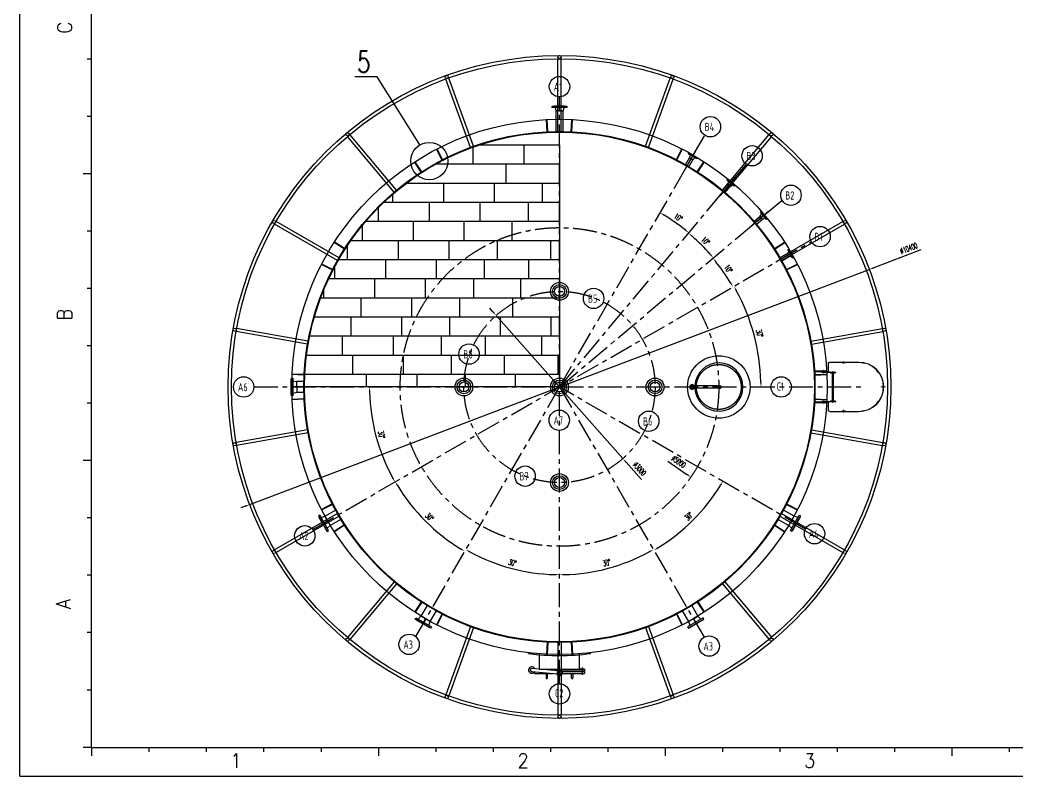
# Model space of a CAD drawing. Header units: inches. Extents: x 8294 to 169867, y -71555 to 12235.
# Drawn here: x 132022 to 147671, y -71555 to -59691 of the extents above; entities that cross this region are included whole.
import ezdxf
from ezdxf.enums import TextEntityAlignment as Align

# ---------------------------------------------------------------- set-up
doc = ezdxf.new("R2010")
doc.units = ezdxf.units.IN
doc.header["$LTSCALE"] = 300
for name, pattern in [('CENTER', [2, 1.25, -0.25, 0.25, -0.25]), ('CENTER2', [1.125, 0.75, -0.125, 0.125, -0.125]), ('HIDDEN', [0.375, 0.25, -0.125])]:
    doc.linetypes.add(name, pattern=pattern)
for name, color, linetype in [('2细线层', 4, 'Continuous'), ('3中心线层', 1, 'CENTER'), ('6文字层', 3, 'Continuous'), ('7标注层', 4, 'Continuous'), ('HIDDEN', 6, 'HIDDEN'), ('OBJ', 7, 'Continuous'), ('图框层', 7, 'Continuous')]:
    doc.layers.add(name, color=color, linetype=linetype)
for name, color, linetype, lineweight in [('DRAWING', 7, 'Continuous', 30), ('ST_GL_CENTERLINE', 1, 'CENTER2', 0), ('ST_MA_EQUI', 7, 'Continuous', 15), ('ST_ST_BRACKET_VISIBLE', 4, 'Continuous', 20), ('WELD_DETAIL', 7, 'Continuous', 30)]:
    doc.layers.add(name, color=color, linetype=linetype, lineweight=lineweight)
doc.styles.add('cooec', font='romans.shx', dxfattribs={"width": 0.5, "bigfont": 'hztxt.shx'})
doc.styles.add('PC_TEXTSTYLE', font='isocp.shx', dxfattribs={"width": 0.8, "bigfont": 'hzfs.shx'})
doc.styles.add('ROMANC', font='romanc.shx', dxfattribs={"width": 0.75})
doc.dimstyles.new('副本 JEREH-双', dxfattribs={"dimscale": 30, "dimtxt": 3, "dimasz": 2.5, "dimexe": 1, "dimexo": 0, "dimgap": 1.5, "dimtad": 1, "dimdec": 0, "dimzin": 0, "dimdsep": 46, "dimtxsty": 'cooec', "dimcen": 2.5, "dimclrd": 130, "dimclre": 130, "dimclrt": 3, "dimadec": 0, "dimazin": 0, "dimtfac": 0.714286, "dimtdec": 0, "dimtmove": 0, "dimatfit": 3, "dimfxl": 1, "dimtzin": 0, "dimlwd": -1, "dimlwe": -1, "dimarcsym": 0})

# ---------------------------------------------------------------- blocks, each defined once
blk = doc.blocks.new('PC_PAPER_BLOCK')
at = {"layer": '2细线层'}
for p, q in [((-25, -10), (-25, 584)), ((0, 240), (-1.5, 240)), ((0, 220), (-1.5, 220)), ((0, 200), (-3, 200)), ((0, 180), (-1.5, 180)), ((0, 160), (-1.5, 160)), ((0, 140), (-1.5, 140)), ((0, 120), (-1.5, 120)), ((0, 120), (-1.5, 120)), ((0, 100), (-3, 100)), ((0, 80), (-1.5, 80)), ((0, 60), (-1.5, 60)), ((0, 40), (-1.5, 40)), ((0, 20), (-1.5, 20)), ((-25, -10), (-25, 0)), ((0, 0), (-3, 0)), ((0, 0), (0, -3)), ((20, 0), (20, -1.5)), ((40, 0), (40, -1.5)), ((60, 0), (60, -1.5)), ((80, 0), (80, -1.5)), ((100, 0), (100, -3)), ((120, 0), (120, -1.5)), ((140, 0), (140, -1.5)), ((160, 0), (160, -1.5)), ((180, 0), (180, -1.5)), ((200, 0), (200, -3)), ((220, 0), (220, -1.5)), ((240, 0), (240, -1.5)), ((260, 0), (260, -1.5)), ((280, 0), (280, -1.5)), ((300, 0), (300, -3)), ((320, 0), (320, -1.5)), ((-25, -10), (816, -10)), ((-25, -10), (0, -10))]:
    blk.add_line(p, q, dxfattribs=at)
at = {"layer": '图框层'}
for q in [(0, 574), (806, 0)]:
    blk.add_line((0, 0), q, dxfattribs=at)
at = {"layer": '2细线层', "style": 'ROMANC', "width": 0.9}
for s, p in [('C', (-6.94, 248.87)), ('B', (-6.94, 148.89)), ('A', (-7.32, 48.26))]:
    blk.add_text(s, height=5, rotation=90, dxfattribs=at).set_placement(p)
for s, p in [('1', (48.43, -7.11)), ('2', (148.59, -7.11)), ('3', (248.5, -7.11))]:
    blk.add_text(s, height=5, dxfattribs=at).set_placement(p)
blk = doc.blocks.new('A$C0D147F14')
for radius in [140, 108, 78]:
    blk.add_circle((0, 0), radius)
blk = doc.blocks.new('A$C3C286824')
at = {"layer": '7标注层'}
blk.add_blockref('A$C0D147F14', (0, 0), dxfattribs=at)
blk = doc.blocks.new('A$C59AD72A3')
at = {"ltscale": 10}
for p, q in [((0, 18), (-420, 18)), ((-37, 0), (-37, 5)), ((-37, 0), (-37, -5)), ((0, 18), (-30, 18)), ((0, 18), (30, 18)), ((37, 0), (37, 5)), ((37, 0), (37, -5)), ((0, -18), (-420, -18)), ((0, -18), (-30, -18)), ((0, -18), (30, -18))]:
    blk.add_line(p, q, dxfattribs=at)
at = {"color": 0, "linetype": 'ByBlock', "ltscale": 10}
for p, q in [((-37, 5), (-67, 5)), ((-67, 5), (-67, -5)), ((-37, -5), (-67, -5))]:
    blk.add_line(p, q, dxfattribs=at)
blk.add_circle((0, 0), 490)
at = {"linetype": 'CENTER', "ltscale": 10}
blk.add_circle((0, 0), 352, dxfattribs=at)
at = {"ltscale": 10}
for centre, radius, start, end in [((0, 0), 378, 182.733, 177.267), ((-420, 0), 36, 30, 330), ((-420, 0), 18, 90, 270)]:
    blk.add_arc(centre, radius, start, end, dxfattribs=at)
at = {"layer": 'DRAWING', "lineweight": -3, "ltscale": 10}
for p, q in [((-20, 0), (-11, 18)), ((-19, 0), (-10, 18)), ((-10, -18), (-19, 0)), ((19, 0), (10, 18)), ((10, -18), (19, 0)), ((20, 0), (11, 18)), ((-11, -18), (-20, 0)), ((11, -18), (20, 0))]:
    blk.add_line(p, q, dxfattribs=at)
blk.add_circle((0, 0), 8, dxfattribs=at)
blk.add_circle((0, 0), 8, dxfattribs=at)
for centre, start, end in [((-12, 0), 135.4379, 225.293), ((-12, 0), 134.707, 224.5621), ((12, 0), 315.4379, 45.293), ((12, 0), 314.707, 44.5621)]:
    blk.add_arc(centre, 25.5, start, end, dxfattribs=at)
blk = doc.blocks.new('*U16')
for p, q in [((-193, -95), (-203, 95)), ((-185, -95), (-196, 95)), ((185, -95), (196, 95)), ((193, -95), (203, 95))]:
    blk.add_line(p, q)
blk = doc.blocks.new('*U17')
at = {"layer": '7标注层', "color": 0, "linetype": 'ByBlock', "lineweight": -2, "transparency": 16777216}
blk.add_blockref('*U16', (83928, -38422), dxfattribs=at)
for p, rotation in [((81878, -38972), 29.99999999999999), ((85978, -38972), 330.0000000000001), ((80377, -40472), 59.99999999999999), ((87479, -40472), 299.9999999999999), ((79828, -42522), 90), ((88028, -42522), 269.9999999999999), ((80377, -44573), 120), ((87479, -44573), 240), ((81878, -46073), 150), ((85978, -46073), 210), ((83928, -46623), 180)]:
    blk.add_blockref('*U16', p, dxfattribs=dict(at, rotation=rotation))
blk = doc.blocks.new('A$C46F224F3')
for p, q in [((-489, 297), (-488, 305)), ((488, 297), (487, 305))]:
    blk.add_line(p, q)
at = {"color": 1, "linetype": 'CENTER', "lineweight": -3, "ltscale": 100}
blk.add_line((362, -37), (362, 77), dxfattribs=at)
for start, end in [(262.2193, 270), (262.2193, 264.9914), (270, 277.7807)]:
    blk.add_arc((0, 3872), 3608, start, end)
at = {"layer": 'OBJ', "color": 0, "lineweight": -3}
for p, q in [((-390, -16), (-390, 10)), ((335, 16), (335, 24))]:
    blk.add_line(p, q, dxfattribs=at)
at = {"layer": 'OBJ', "lineweight": -3, "ltscale": 20}
blk.add_line((2, 25), (0, 25), dxfattribs=at)
at = {"layer": 'OBJ', "color": 0, "lineweight": -3}
blk.add_arc((-436, 38), 50, 23.8458, 326.1925, dxfattribs=at)
at = {"layer": 'OBJ', "lineweight": -3, "ltscale": 20}
blk.add_arc((-434, 38), 24, 90, 270, dxfattribs=at)
at = {"layer": 'WELD_DETAIL', "color": 0, "lineweight": -3, "ltscale": 5}
for p, q in [((-315, 52), (-315, 286)), ((315, 52), (315, 286)), ((-438, 14), (-24, -23)), ((-20, 27), (-434, 62)), ((-317, 52), (390, 52)), ((44, 24), (390, 24)), ((45, 22), (335, 22)), ((47, 18), (335, 18)), ((47, 16), (390, 16)), ((389, 52), (313, 52)), ((390, 52), (390, 24)), ((390, 16), (390, -16)), ((-390, -16), (-102, -16)), ((-210, -16), (-210, -86)), ((-190, -86), (-190, -16)), ((47, -16), (390, -16)), ((190, -86), (190, -16)), ((210, -16), (210, -86))]:
    blk.add_line(p, q, dxfattribs=at)
for radius in [33.3, 25.1]:
    blk.add_circle((0, 0), radius, dxfattribs=at)
for centre, radius, start, end in [((0, 0), 50, 204.9841, 145.0537), ((-200, -86), 10, 180, 0), ((-200, -86), 10, 180, 0), ((200, -86), 10, 180, 0), ((200, -86), 10, 180, 0)]:
    blk.add_arc(centre, radius, start, end, dxfattribs=at)
blk = doc.blocks.new('A$C32891C44')
for p, q in [((-96, 255), (-84, 192)), ((0, 192), (-84, 192)), ((-84, 192), (-84, 0)), ((0, 281), (0, 192)), ((0, 192), (84, 192)), ((96, 255), (84, 192)), ((84, 0), (84, 192)), ((-84, 0), (84, 0))]:
    blk.add_line(p, q)
for points in [[(-140, 279), (140, 279), (140, 255), (-140, 255)], [(-120, 281), (120, 281), (120, 279), (-120, 279)]]:
    blk.add_lwpolyline(points, close=True)
blk = doc.blocks.new('A$C6FEC2882')
for p, q in [((-67.5, 375.7), (-57, 323)), ((0, 323), (-57, 323)), ((0, 323), (57, 323)), ((67.5, 375.7), (57, 323))]:
    blk.add_line(p, q)
for points in [[(115, 375.7), (-115, 375.7), (-115, 398), (115, 398)], [(78.5, 398), (-78.5, 398), (-78.5, 400), (78.5, 400)]]:
    blk.add_lwpolyline(points, close=True)
at = {"layer": '7标注层'}
blk.add_lwpolyline([(-57, 0), (57, 0), (57, 323), (-57, 323)], close=True, dxfattribs=at)
blk = doc.blocks.new('*U18')
at = {"layer": '7标注层'}
for p, q in [((-25, -570), (-25, 570)), ((25, -570), (25, 570))]:
    blk.add_line(p, q, dxfattribs=at)
blk = doc.blocks.new('*U19')
at = {"layer": '7标注层', "color": 0, "linetype": 'ByBlock', "lineweight": -2, "transparency": 16777216}
blk.add_blockref('*U18', (92353, -37942), dxfattribs=at)
for p, rotation in [((90786, -38219), 19.99999999999999), ((93919, -38219), 340), ((89409, -39014), 40.00000000000001), ((95297, -39014), 320), ((88386, -40232), 59.99999999999999), ((96319, -40232), 300.0000000000001), ((87842, -41727), 80.00000000000001), ((96863, -41727), 280), ((87842, -43318), 99.99999999999999), ((96863, -43318), 260), ((88386, -44812), 120), ((96319, -44812), 240), ((89409, -46031), 140), ((95297, -46031), 220), ((90786, -46826), 160.0000000000001), ((93919, -46826), 200), ((92353, -47102), 180)]:
    blk.add_blockref('*U18', p, dxfattribs=dict(at, rotation=rotation))
blk = doc.blocks.new('*U14')
at = {"layer": '7标注层'}
blk.add_circle((0, 0), 25, dxfattribs=at)
blk = doc.blocks.new('*U15')
at = {"layer": '7标注层', "color": 0, "linetype": 'ByBlock', "lineweight": -2, "transparency": 16777216}
blk.add_blockref('*U14', (92353, -37347), dxfattribs=at)
for p, rotation in [((90583, -37660), 19.99999999999998), ((94123, -37660), 340), ((89026, -38558), 40.00000000000001), ((95679, -38558), 320), ((87871, -39935), 59.99999999999999), ((96834, -39935), 299.9999999999999), ((87256, -41624), 80.00000000000001), ((97449, -41624), 280), ((87256, -43421), 99.99999999999999), ((97449, -43421), 259.9999999999999), ((87871, -45110), 120), ((96834, -45110), 240), ((89026, -46487), 140), ((95679, -46487), 219.9999999999999), ((90583, -47385), 160), ((94123, -47385), 200), ((92353, -47697), 180)]:
    blk.add_blockref('*U14', p, dxfattribs=dict(at, rotation=rotation))
blk = doc.blocks.new('A$C1A8604A0')
for p, q in [((-174, 96), (-111, 84)), ((-111, 0), (-111, 84)), ((0, 84), (-111, 84)), ((-111, 0), (-111, -84)), ((0, -84), (0, 84)), ((-174, -96), (-111, -84)), ((-111, -84), (0, -84))]:
    blk.add_line(p, q)
for points in [[(-200, -120), (-200, 121), (-198, 121), (-198, -120)], [(-198, -140), (-198, 140), (-174, 140), (-174, -140)]]:
    blk.add_lwpolyline(points, close=True)
blk = doc.blocks.new('A$C4E844A2D')
for p, q in [((-124, 30), (-168, 39)), ((-124, 30), (-124, -30)), ((0, 30), (-124, 30)), ((-124, -30), (-168, -39)), ((0, -30), (-124, -30))]:
    blk.add_line(p, q)
for points in [[(-188, 46), (-186, 46), (-186, -46), (-188, -46)], [(-186, -75), (-186, 75), (-168, 75), (-168, -75)]]:
    blk.add_lwpolyline(points, close=True)
at = {"layer": '3中心线层'}
blk.add_line((-274, 0), (92, 0), dxfattribs=at)
at = {"layer": '7标注层'}
blk.add_line((0, 30), (0, -30), dxfattribs=at)
blk = doc.blocks.new('*U27')
at = {"layer": '7标注层', "rotation": 209.9999999999999}
blk.add_blockref('A$C4E844A2D', (-79, -46), dxfattribs=at)
blk = doc.blocks.new('*U28')
at = {"layer": '7标注层', "color": 0, "linetype": 'ByBlock', "lineweight": -2, "transparency": 16777216}
for p, rotation in [((142540, -60922), 29.99999999999989), ((143126, -61332), 19.99999999999995), ((143632, -61837), 9.99999999999994)]:
    blk.add_blockref('*U27', p, dxfattribs=dict(at, rotation=rotation))
blk.add_blockref('*U27', (144042, -62423), dxfattribs=at)
blk = doc.blocks.new('*D57')
at = {"color": 130, "transparency": 16777216}
for p, q in [((139445, -64271), (139396, -64215)), ((139495, -64327), (141484, -66573)), ((141775, -66902), (141534, -66629))]:
    blk.add_line(p, q, dxfattribs=at)
for points in [[(139455, -64263), (139436, -64279), (139495, -64327)], [(141543, -66621), (141524, -66637), (141484, -66573)]]:
    blk.add_solid(points, dxfattribs=at)
at = {"layer": 'Defpoints', "color": 0, "transparency": 16777216}
for p in [(139495, -64327), (141484, -66573)]:
    blk.add_point(p, dxfattribs=at)
at = {"color": 3, "transparency": 16777216, "insert": (141747, -66734), "char_height": 90, "attachment_point": 5, "rotation": 311.5293, "style": 'cooec'}
blk.add_mtext('∅3000', dxfattribs=at)
blk = doc.blocks.new('*D58')
at = {"color": 130, "transparency": 16777216}
blk.add_line((142189, -66615), (142490, -66821), dxfattribs=at)
blk.add_solid([(142497, -66811), (142483, -66831), (142552, -66863)], dxfattribs=at)
at = {"layer": 'Defpoints', "color": 0, "transparency": 16777216}
for p in [(138427, -64037), (142552, -66863)]:
    blk.add_point(p, dxfattribs=at)
at = {"color": 3, "transparency": 16777216, "insert": (142360, -66623), "char_height": 90, "attachment_point": 5, "rotation": 325.5752, "style": 'cooec'}
blk.add_mtext('∅5000', dxfattribs=at)
blk = doc.blocks.new('*D69')
at = {"color": 130, "transparency": 16777216}
for p, q in [((146158, -63300), (145422, -63579)), ((135628, -67294), (145352, -63606)), ((135557, -67321), (135487, -67347))]:
    blk.add_line(p, q, dxfattribs=at)
for points in [[(145417, -63568), (145426, -63591), (145352, -63606)], [(135553, -67309), (135562, -67333), (135628, -67294)]]:
    blk.add_solid(points, dxfattribs=at)
at = {"layer": 'Defpoints', "color": 0, "transparency": 16777216}
for p in [(145352, -63606), (135628, -67294)]:
    blk.add_point(p, dxfattribs=at)
at = {"color": 3, "transparency": 16777216, "insert": (145971, -63275), "char_height": 90, "attachment_point": 5, "rotation": 20.7715, "style": 'cooec'}
blk.add_mtext('∅10400', dxfattribs=at)
blk = doc.blocks.new('*D70')
at = {"color": 130, "transparency": 16777216}
blk.add_arc((140491, -65450), 2983, 181.4406, 208.5526, dxfattribs=at)
for points in [[(137496, -65525), (137521, -65525), (137508, -65450)], [(137881, -66870), (137859, -66882), (137907, -66941)]]:
    blk.add_solid(points, dxfattribs=at)
at = {"layer": 'Defpoints', "color": 0, "transparency": 16777216}
for p in [(144435, -63173), (136290, -65450), (140490, -65450), (137553, -65968), (136617, -67686)]:
    blk.add_point(p, dxfattribs=at)
at = {"color": 3, "transparency": 16777216, "insert": (137696, -66199), "char_height": 90, "attachment_point": 5, "rotation": 284.9966, "style": 'cooec'}
blk.add_mtext('30°', dxfattribs=at)
blk = doc.blocks.new('*D71')
at = {"color": 130, "transparency": 16777216}
blk.add_arc((140489, -65451), 2975, 211.4377, 238.5555, dxfattribs=at)
for points in [[(137940, -67009), (137962, -66996), (137912, -66938)], [(138943, -67978), (138931, -68000), (139002, -68027)]]:
    blk.add_solid(points, dxfattribs=at)
at = {"layer": 'Defpoints', "color": 0, "transparency": 16777216}
for p in [(144435, -63173), (140490, -65450), (138210, -67363), (136617, -67686), (138230, -69364)]:
    blk.add_point(p, dxfattribs=at)
at = {"color": 3, "transparency": 16777216, "insert": (138449, -67491), "char_height": 90, "attachment_point": 5, "rotation": 314.9966, "style": 'cooec'}
blk.add_mtext('30°', dxfattribs=at)
blk = doc.blocks.new('*D72')
at = {"color": 130, "transparency": 16777216}
blk.add_arc((140490, -65450), 2945, 241.459, 268.541, dxfattribs=at)
for points in [[(139076, -68048), (139088, -68027), (139017, -68001)], [(140415, -68382), (140414, -68407), (140490, -68395)]]:
    blk.add_solid(points, dxfattribs=at)
at = {"layer": 'Defpoints', "color": 0, "transparency": 16777216}
for p in [(140490, -60898), (140490, -65450), (139482, -68218), (138230, -69364), (140490, -70105)]:
    blk.add_point(p, dxfattribs=at)
at = {"color": 3, "transparency": 16777216, "insert": (139751, -68208), "char_height": 90, "attachment_point": 5, "rotation": 345, "style": 'cooec'}
blk.add_mtext('30°', dxfattribs=at)
blk = doc.blocks.new('*D73')
at = {"color": 130, "transparency": 16777216}
blk.add_arc((140490, -65450), 2946, 271.4588, 298.5546, dxfattribs=at)
for points in [[(141891, -68027), (141904, -68048), (141963, -68001)], [(140565, -68407), (140564, -68382), (140490, -68396)]]:
    blk.add_solid(points, dxfattribs=at)
at = {"layer": 'Defpoints', "color": 0, "transparency": 16777216}
for p in [(140490, -60898), (140490, -65450), (141001, -68351), (142758, -69378), (140490, -70105)]:
    blk.add_point(p, dxfattribs=at)
at = {"color": 3, "transparency": 16777216, "insert": (141229, -68209), "char_height": 90, "attachment_point": 5, "rotation": 15.0067, "style": 'cooec'}
blk.add_mtext('30°', dxfattribs=at)
blk = doc.blocks.new('*D74')
at = {"color": 130, "transparency": 16777216}
blk.add_arc((140490, -65450), 2959, 301.4657, 328.5477, dxfattribs=at)
for points in [[(143003, -66988), (143025, -67000), (143052, -66930)], [(142040, -67985), (142028, -67963), (141970, -68012)]]:
    blk.add_solid(points, dxfattribs=at)
at = {"layer": 'Defpoints', "color": 0, "transparency": 16777216}
for p in [(140490, -65450), (140490, -65450), (142392, -67717), (144350, -67679), (142758, -69378)]:
    blk.add_point(p, dxfattribs=at)
at = {"color": 3, "transparency": 16777216, "insert": (142518, -67479), "char_height": 90, "attachment_point": 5, "rotation": 45.0067, "style": 'cooec'}
blk.add_mtext('30°', dxfattribs=at)
blk = doc.blocks.new('*D75')
at = {"color": 130, "transparency": 16777216}
blk.add_arc((140491, -65450), 3160, 1.3597, 28.6335, dxfattribs=at)
for points in [[(143254, -63942), (143275, -63929), (143228, -63870)], [(143663, -65375), (143638, -65375), (143651, -65450)]]:
    blk.add_solid(points, dxfattribs=at)
at = {"layer": 'Defpoints', "color": 0, "transparency": 16777216}
for p in [(144435, -63173), (143603, -64901), (135693, -65450), (145250, -65450), (136617, -67686)]:
    blk.add_point(p, dxfattribs=at)
at = {"color": 3, "transparency": 16777216, "insert": (143630, -64609), "char_height": 90, "attachment_point": 5, "rotation": 284.9966, "style": 'cooec'}
blk.add_mtext('30°', dxfattribs=at)
blk = doc.blocks.new('*D76')
at = {"color": 130, "transparency": 16777216}
blk.add_arc((140489, -65451), 3144, 31.3598, 38.6254, dxfattribs=at)
for points in [[(142936, -63496), (142955, -63480), (142898, -63430)], [(143185, -63808), (143163, -63821), (143212, -63879)]]:
    blk.add_solid(points, dxfattribs=at)
at = {"layer": 'Defpoints', "color": 0, "transparency": 16777216}
for p in [(143978, -62524), (144435, -63173), (143116, -63723), (140489, -65451), (136617, -67686)]:
    blk.add_point(p, dxfattribs=at)
at = {"color": 3, "transparency": 16777216, "insert": (143139, -63596), "char_height": 90, "attachment_point": 5, "rotation": 304.9926, "style": 'cooec'}
blk.add_mtext('10°', dxfattribs=at)
blk = doc.blocks.new('*D77')
at = {"color": 130, "transparency": 16777216}
blk.add_arc((140489, -65451), 3152, 41.3552, 48.6274, dxfattribs=at)
for points in [[(142564, -63095), (142581, -63076), (142516, -63037)], [(142865, -63360), (142846, -63376), (142904, -63425)]]:
    blk.add_solid(points, dxfattribs=at)
at = {"layer": 'Defpoints', "color": 0, "transparency": 16777216}
for p in [(143417, -61963), (143978, -62524), (142782, -63288), (140489, -65451), (140489, -65451)]:
    blk.add_point(p, dxfattribs=at)
at = {"color": 3, "transparency": 16777216, "insert": (142782, -63159), "char_height": 90, "attachment_point": 5, "rotation": 314.9913, "style": 'cooec'}
blk.add_mtext('10°', dxfattribs=at)
blk = doc.blocks.new('*D78')
at = {"color": 130, "transparency": 16777216}
blk.add_arc((140489, -65451), 3158, 51.3513, 58.6296, dxfattribs=at)
for points in [[(142127, -62765), (142139, -62744), (142068, -62716)], [(142469, -62975), (142453, -62994), (142519, -63032)]]:
    blk.add_solid(points, dxfattribs=at)
at = {"layer": 'Defpoints', "color": 0, "transparency": 16777216}
for p in [(142767, -61508), (143417, -61963), (142375, -62918), (140489, -65451), (140489, -65451)]:
    blk.add_point(p, dxfattribs=at)
at = {"color": 3, "transparency": 16777216, "insert": (142352, -62791), "char_height": 90, "attachment_point": 5, "rotation": 324.9904, "style": 'cooec'}
blk.add_mtext('10°', dxfattribs=at)

msp = doc.modelspace()

# ---------------------------------------------------------------- linework, layer by layer
for p, q in [((137627, -60584.3), (137279.9, -60584.3)), ((138298.1, -61653.3), (137627, -60584.3)), ((139240.5, -61650.1), (140489.5, -61650.1)), ((139930.5, -61650.1), (139930.5, -61950.1)), ((140489.5, -61650.1), (140489.5, -65450.1)), ((139130.5, -61688), (139130.5, -61950.1)), ((138553, -61950.1), (140489.5, -61950.1)), ((139646.9, -61950.1), (139646.9, -62250.1)), ((138089.5, -62250.1), (140489.5, -62250.1)), ((138668.3, -62250.1), (138668.3, -62550.1)), ((139464.8, -62250.1), (139464.8, -62550.1)), ((140219.8, -62250.1), (140219.8, -62550.1)), ((137868.3, -62428.6), (137868.3, -62550.1)), ((137734.5, -62550.1), (140489.5, -62550.1)), ((138445.1, -62550.1), (138445.1, -62850.1)), ((139241.6, -62550.1), (139241.6, -62850.1)), ((139996.6, -62550.1), (139996.6, -62850.1)), ((137645.1, -62637.7), (137645.1, -62850.1)), ((137449.8, -62850.1), (140489.5, -62850.1)), ((138191.2, -62850.1), (138191.2, -63150.1)), ((138987.7, -62850.1), (138987.7, -63150.1)), ((139742.7, -62850.1), (139742.7, -63150.1)), ((137391.2, -62920.2), (137391.2, -63150.1)), ((137216.9, -63150.1), (140489.5, -63150.1)), ((137958.3, -63150.1), (137958.3, -63450.1)), ((138754.8, -63150.1), (138754.8, -63450.1)), ((139509.7, -63150.1), (139509.7, -63450.1)), ((140352.2, -63450.1), (140352.2, -63150.1)), ((137158.3, -63235.9), (137158.3, -63450.1)), ((137025.4, -63450.1), (140489.5, -63450.1)), ((137757.8, -63450.1), (137757.8, -63750.1)), ((138554.3, -63450.1), (138554.3, -63750.1)), ((139309.3, -63450.1), (139309.3, -63750.1)), ((140002.9, -63450.1), (140002.9, -63750.1)), ((136957.8, -63572.1), (136957.8, -63750.1)), ((136868.8, -63750.1), (140489.5, -63750.1)), ((137586.8, -63750.1), (137586.8, -64050.1)), ((138383.3, -63750.1), (138383.3, -64050.1)), ((139138.3, -63750.1), (139138.3, -64050.1)), ((139878.3, -63750.1), (139878.3, -64050.1)), ((136786.8, -63936.9), (136786.8, -64050.1)), ((136742.5, -64050.1), (140489.5, -64050.1)), ((137371, -64050.1), (137371, -64350.1)), ((138167.5, -64050.1), (138167.5, -64350.1)), ((138922.5, -64050.1), (138922.5, -64350.1)), ((139753.6, -64050.1), (139753.6, -64350.1)), ((136643.7, -64350.1), (140489.5, -64350.1)), ((137214, -64350.1), (137214, -64650.1)), ((138010.5, -64350.1), (138010.5, -64650.1)), ((138765.4, -64350.1), (138765.4, -64650.1)), ((139556.8, -64350.1), (139556.8, -64650.1)), ((140352.2, -64350.1), (140352.2, -64650.1)), ((136570.3, -64650.1), (140489.5, -64650.1)), ((137080.6, -64650.1), (137080.6, -64950.1)), ((137877.1, -64650.1), (137877.1, -64950.1)), ((138632.1, -64650.1), (138632.1, -64950.1)), ((139320.6, -64650.1), (139320.6, -64950.1)), ((140207.1, -64650.1), (140207.1, -64950.1)), ((136520.9, -64950.1), (140489.5, -64950.1)), ((137239.7, -64950.1), (137239.7, -65250.1)), ((138036.2, -64950.1), (138036.2, -65250.1)), ((138791.2, -64950.1), (138791.2, -65250.1)), ((139623.5, -64950.1), (139623.5, -65250.1)), ((140462, -64950.1), (140462, -65250.1)), ((136494.5, -65250.1), (140489.5, -65250.1)), ((137455.6, -65250.1), (137455.6, -65450.1)), ((138252, -65250.1), (138252, -65450.1)), ((139007, -65250.1), (139007, -65450.1)), ((139793.1, -65250.1), (139793.1, -65450.1)), ((140489.5, -65450.1), (136289.5, -65450.1))]:
    msp.add_line(p, q)
msp.add_circle((138446.6, -61905.6), 292.8)
at = {"layer": '3中心线层'}
for p, q in [((140489.5, -70105.5), (140489.5, -60898)), ((140489, -65451), (142766.5, -61507.8)), ((140489, -65451), (143416.7, -61963.1)), ((140489, -65451), (143977.9, -62524.3)), ((136617.3, -67685.7), (144435.2, -63173.3)), ((135693, -65450.1), (145249.9, -65450.1)), ((140489.5, -65450.1), (138229.8, -69364.1)), ((144350, -67678.9), (140489.5, -65450.1)), ((140489.5, -65450.1), (142758.3, -69377.6))]:
    msp.add_line(p, q, dxfattribs=at)
for radius in [2500, 1500]:
    msp.add_circle((140489.5, -65450.1), radius, dxfattribs=at)
at = {"layer": '7标注层'}
for centre, radius in [((140489.5, -65450.1), 5200), ((140489.5, -65450.1), 5150), ((140489.5, -60738), 160), ((140489.5, -65450.1), 4200), ((142857.4, -61366.4), 160), ((140489.5, -65450.1), 4010), ((140489.5, -65450.1), 4000), ((143512, -61822.9), 160), ((144122, -62442.3), 160), ((144579.3, -63091.3), 160), ((141025.1, -64060.7), 160), ((139069.6, -64934.2), 160), ((135533, -65450.1), 160), ((143968.3, -65450.1), 160), ((140485.6, -65972.2), 160), ((141889.7, -65988.2), 160), ((139950, -66849.7), 160), ((144492.3, -67752), 160), ((136492.3, -67785.6), 160), ((138129.5, -69488.7), 160), ((142838.3, -69516.1), 160), ((140489.5, -70265.5), 160)]:
    msp.add_circle(centre, radius, dxfattribs=at)
at = {"layer": 'HIDDEN', "ltscale": 80}
for p, q in [((144669.9, -65199.6), (144491.3, -65199.6)), ((144604.9, -65210.4), (144492.1, -65210.4)), ((144669.9, -65698.2), (144491.4, -65698.2)), ((144604.9, -65687.3), (144492.1, -65687.3))]:
    msp.add_line(p, q, dxfattribs=at)
at = {"layer": 'HIDDEN', "ltscale": 4}
for p, q in [((144669.9, -65199.6), (144669.9, -65210.4)), ((144669.9, -65698.2), (144669.9, -65687.3))]:
    msp.add_line(p, q, dxfattribs=at)
at = {"layer": 'ST_GL_CENTERLINE', "ltscale": 10}
for p, q in [((144948.8, -65050.5), (144948.8, -65080)), ((144948.8, -65808.3), (144948.8, -65852.1))]:
    msp.add_line(p, q, dxfattribs=at)
at = {"layer": 'ST_GL_CENTERLINE', "color": 1, "ltscale": 100}
for p, q in [((144637.4, -65182), (144637.4, -65236.4)), ((144637.4, -65715.8), (144637.4, -65661.4))]:
    msp.add_line(p, q, dxfattribs=at)
at = {"layer": 'ST_GL_CENTERLINE', "color": 1, "ltscale": 20}
msp.add_line((144778.2, -65202.5), (144778.2, -65699), dxfattribs=at)
at = {"layer": 'ST_GL_CENTERLINE', "ltscale": 2}
msp.add_line((145534, -65449), (145606.8, -65449), dxfattribs=at)
at = {"layer": 'ST_MA_EQUI'}
for p, q in [((144705.1, -65189), (144705.1, -65091.5)), ((144710.5, -65189), (144710.5, -65091.5)), ((144737.6, -65059), (145187.2, -65059)), ((144737.6, -65064.4), (145187.2, -65064.4)), ((144927.2, -65070), (144927.2, -65064.4)), ((144927.2, -65070), (144970.5, -65070)), ((144970.5, -65070), (144970.5, -65064.4)), ((145231.6, -65072.1), (145232.5, -65067.1)), ((145231.6, -65072.1), (145274.3, -65079.7)), ((145274.3, -65079.7), (145275.2, -65074.6)), ((144604.9, -65210.4), (144604.9, -65221.3)), ((144743, -65221.5), (144604.9, -65221.5)), ((144737.6, -65216.1), (144824.3, -65216.1)), ((144737.6, -65216.1), (144824.3, -65216.1)), ((144737.6, -65221.5), (144824.3, -65221.5)), ((144743, -65221.5), (144743, -65232.3)), ((144743, -65232.3), (144813.4, -65232.3)), ((144767.4, -65232.3), (144767.4, -65665.7)), ((144789, -65232.3), (144789, -65665.7)), ((144813.4, -65221.5), (144813.4, -65232.3)), ((144824.3, -65221.5), (144824.3, -65216.1)), ((145462.9, -65189.4), (145467.4, -65185.6)), ((145462.9, -65189.4), (145490.7, -65222.6)), ((145490.7, -65222.6), (145495.2, -65218.8)), ((145565.2, -65470.7), (145565.2, -65427.3)), ((145565.2, -65427.3), (145571.1, -65427.3)), ((145565.2, -65470.7), (145571.1, -65470.7)), ((144743, -65676.5), (144604.9, -65676.5)), ((144604.9, -65687.3), (144604.9, -65676.5)), ((144633.2, -65687.3), (144663.2, -65687.3)), ((144705.1, -65709), (144705.1, -65806.5)), ((144710.5, -65709), (144710.5, -65806.5)), ((144737.6, -65676.5), (144824.3, -65676.5)), ((144737.6, -65681.9), (144824.3, -65681.9)), ((144743, -65665.7), (144743, -65676.5)), ((144743, -65665.7), (144813.4, -65665.7)), ((144813.4, -65665.7), (144813.4, -65676.5)), ((144824.3, -65676.5), (144824.3, -65681.9)), ((145462.9, -65708.6), (145490.7, -65675.4)), ((145462.9, -65708.6), (145467.4, -65712.4)), ((145490.7, -65675.4), (145495.2, -65679.2)), ((144737.6, -65833.6), (145187.2, -65833.6)), ((144737.6, -65839), (145187.2, -65839)), ((144927.2, -65827.1), (144927.2, -65833.6)), ((144927.2, -65827.1), (144970.5, -65827.1)), ((144970.5, -65827.1), (144970.5, -65833.6)), ((145231.5, -65825.1), (145274.2, -65817.6)), ((145231.5, -65825.1), (145232.5, -65830.9)), ((145274.2, -65817.6), (145275.2, -65823.4))]:
    msp.add_line(p, q, dxfattribs=at)
at = {"layer": 'ST_MA_EQUI', "ltscale": 5}
for p, q in [((144604.9, -65210.7), (144713.4, -65210.7)), ((144604.9, -65210.7), (144604.9, -65221.5)), ((144604.9, -65687.3), (144604.9, -65676.5)), ((144604.9, -65687.3), (144718.8, -65687.3))]:
    msp.add_line(p, q, dxfattribs=at)
at = {"layer": 'ST_MA_EQUI'}
for centre, radius, start, end in [((144737.6, -65091.5), 32.5, 90, 180), ((144737.6, -65091.5), 27.1, 90, 180), ((145187.2, -65449), 390, 270, 90), ((145187.2, -65449), 384.6, 270, 90), ((144737.6, -65189), 32.5, 180, 270), ((144737.6, -65189), 27.1, 180, 270), ((144737.6, -65709), 32.5, 90, 180), ((144737.6, -65709), 27.1, 90, 180), ((144737.6, -65806.5), 32.5, 180, 270), ((144737.6, -65806.5), 27.1, 180, 270)]:
    msp.add_arc(centre, radius, start, end, dxfattribs=at)
at = {"layer": 'ST_ST_BRACKET_VISIBLE', "ltscale": 5}
msp.add_line((145009.8, -65064.4), (145029, -65064.4), dxfattribs=at)

# ---------------------------------------------------------------- block references
at = {"layer": '7标注层', "xscale": 45, "yscale": 45, "zscale": 45}
msp.add_blockref('PC_PAPER_BLOCK', (133146.6, -71104.8), dxfattribs=at)
at = {"layer": '7标注层'}
for name, p in [('*U15', (48137, -22927.6)), ('*U19', (48137, -22927.6)), ('A$C6FEC2882', (140489.5, -61440.1)), ('*U17', (56561.5, -22927.6)), ('*U28', (0, -977.8)), ('A$C3C286824', (140489.5, -63950.1)), ('A$C59AD72A3', (142989.5, -65450.1)), ('A$C1A8604A0', (136479.5, -65450.1)), ('A$C3C286824', (138989.5, -65450.1)), ('A$C0D147F14', (140489.5, -65450.1)), ('A$C3C286824', (141989.5, -65450.1)), ('A$C3C286824', (140489.5, -66950.1)), ('A$C46F224F3', (140489.5, -69929.2))]:
    msp.add_blockref(name, p, dxfattribs=at)
at = {"layer": '7标注层', "xscale": -1}
for p, rotation in [((137016.8, -67455.1), 120), ((142494.5, -68922.9), 210)]:
    msp.add_blockref('A$C32891C44', p, dxfattribs=dict(at, rotation=rotation))
at = {"layer": '7标注层'}
for p, rotation in [((143962.3, -67455.1), 239.9999999999999), ((138484.5, -68922.9), 150.0000000000001)]:
    msp.add_blockref('A$C32891C44', p, dxfattribs=dict(at, rotation=rotation))

# ---------------------------------------------------------------- texts
at = {"layer": '6文字层', "style": 'PC_TEXTSTYLE', "width": 0.75}
for s, p in [('A1', (140399.5, -60805.2)), ('B4', (142767.4, -61433.7)), ('B3', (143422, -61890.1)), ('B2', (144032, -62509.6)), ('B1', (144489.3, -63158.6)), ('B5', (140935.1, -64127.9)), ('B8', (138979.6, -65001.4)), ('A6', (135443, -65517.3)), ('C1', (143898.3, -65506.5)), ('A7', (140395.6, -66039.4)), ('B6', (141799.7, -66055.4)), ('B7', (139860, -66917)), ('A2', (136402.3, -67852.8)), ('A4', (144402.3, -67819.2)), ('A3', (138039.5, -69555.9)), ('A3', (142748.3, -69583.3)), ('C2', (140419.5, -70318.1))]:
    msp.add_text(s, height=128, dxfattribs=at).set_placement(p)
at = {"layer": '7标注层', "style": 'cooec', "width": 0.75}
msp.add_text('5', height=336, dxfattribs=at).set_placement((137418.7, -60349.5), align=Align.MIDDLE)

# ---------------------------------------------------------------- dimensions: what is measured, and where the dimension line sits
for base, line1, line2, picture, middle in [((139482.2, -68217.8), ((140489.5, -70105.5), (140489.5, -60898)), ((140489.5, -65450.1), (138229.8, -69364.1)), '*D72', (139750.5, -68208.2)), ((141001.3, -68351.1), ((140489.5, -65450.1), (142758.3, -69377.6)), ((140489.5, -70105.5), (140489.5, -60898)), '*D73', (141229, -68208.5)), ((142375.3, -62918.2), ((140489, -65451), (143416.7, -61963.1)), ((140489, -65451), (142766.5, -61507.8)), '*D78', (142352.5, -62790.7)), ((142782.3, -63288.1), ((140489, -65451), (143977.9, -62524.3)), ((140489, -65451), (143416.7, -61963.1)), '*D77', (142782, -63158.7)), ((143116.4, -63723.4), ((140489, -65451), (143977.9, -62524.3)), ((136617.3, -67685.7), (144435.2, -63173.3)), '*D76', (143138.8, -63596.2)), ((143603, -64901.4), ((135693, -65450.1), (145249.9, -65450.1)), ((136617.3, -67685.7), (144435.2, -63173.3)), '*D75', (143630.3, -64609)), ((137552.9, -65968), ((136617.3, -67685.7), (144435.2, -63173.3)), ((140489.5, -65450.1), (136289.5, -65450.1)), '*D70', (137696.1, -66198.7)), ((138209.9, -67363.1), ((140489.5, -65450.1), (138229.8, -69364.1)), ((136617.3, -67685.7), (144435.2, -63173.3)), '*D71', (138448.9, -67490.8)), ((142391.9, -67716.5), ((140489.5, -65450.1), (142758.3, -69377.6)), ((144350, -67678.9), (140489.5, -65450.1)), '*D74', (142518.5, -67478.6))]:
    dim = msp.add_angular_dim_2l(base=base, line1=line1, line2=line2, dimstyle='副本 JEREH-双')
    dim.commit()
    dim.dimension.update_dxf_attribs({"geometry": picture, "text_midpoint": middle})
for p1, p2, picture, middle in [((135627.5, -67294.2), (145351.5, -63606), '*D69', (146002.7, -63359)), ((138427.4, -64036.8), (142551.7, -66863.4), '*D58', (142308.7, -66696.9))]:
    dim = msp.add_diameter_dim_2p(p1=p1, p2=p2, dimstyle='副本 JEREH-双')
    dim.commit()
    dim.dimension.update_dxf_attribs({"geometry": picture, "text_midpoint": middle, "dimtype": 163})
dim = msp.add_diameter_dim_2p(p1=(139495, -64327.2), p2=(141484, -66573), dimstyle='副本 JEREH-双')
dim.commit()
dim.dimension.update_dxf_attribs({"geometry": '*D57', "text_midpoint": (141746.8, -66733.9)})

doc.saveas('drawing.dxf')
